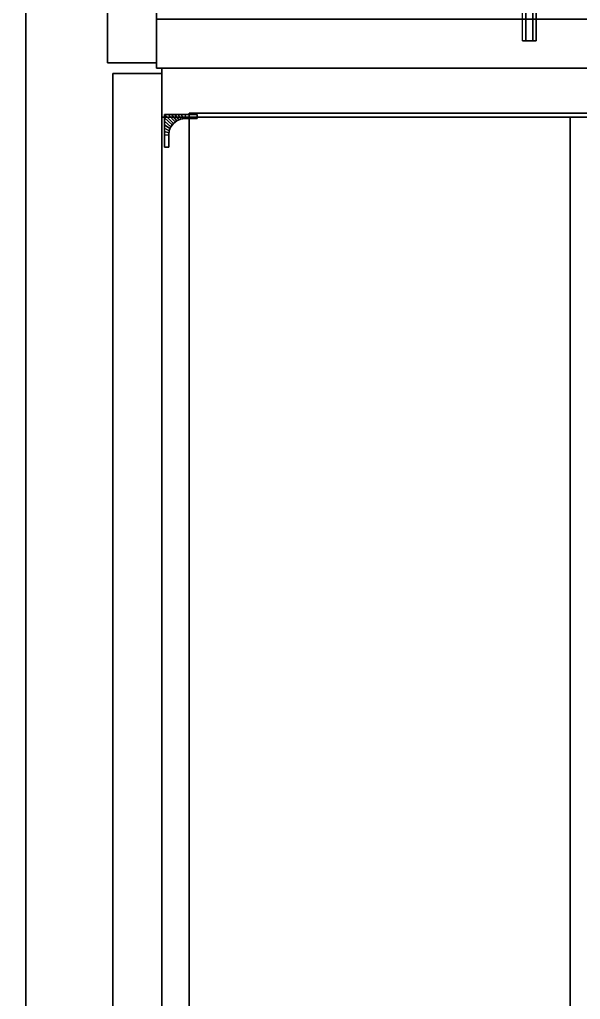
# Model space of a CAD drawing. Extents: x 0 to 4068, y -150 to 4325.
# Drawn here: x 1564.7 to 1770.7, y 2670.7 to 3030.3 of the extents above; entities that cross this region are included whole.
import ezdxf

# ---------------------------------------------------------------- set-up
doc = ezdxf.new("R2010")
doc.units = 0
for name, color, linetype in [('LAYER0', 7, 'CONTINUOUS'), ('LAYER422', 7, 'CONTINUOUS'), ('LAYER423', 253, 'CONTINUOUS'), ('LAYER424', 254, 'CONTINUOUS'), ('LAYER425', 254, 'CONTINUOUS'), ('LAYER426', 254, 'CONTINUOUS'), ('LAYER430', 7, 'CONTINUOUS'), ('LAYER431', 7, 'CONTINUOUS'), ('LAYER432', 7, 'CONTINUOUS'), ('LAYER436', 7, 'CONTINUOUS'), ('LAYER633', 7, 'CONTINUOUS'), ('LAYER650', 253, 'CONTINUOUS'), ('LAYER654', 254, 'CONTINUOUS'), ('LAYER821', 19, 'CONTINUOUS')]:
    doc.layers.add(name, color=color, linetype=linetype)

msp = doc.modelspace()

# ---------------------------------------------------------------- linework, layer by layer
at = {"layer": 'LAYER0', "invisible_edges": 1}
for points in [[(4068, 4325, -5), (0, -150, -5), (0, 4325, -5), (4068, 4325, -5)], [(0, -150, -5), (4068, 4325, -5), (4068, -150, -5), (0, -150, -5)], [(4068, -150), (0, 4325), (0, -150), (4068, -150)], [(0, 4325), (4068, -150), (4068, 4325), (0, 4325)]]:
    msp.add_3dface(points, dxfattribs=at)
at = {"layer": 'LAYER422', "invisible_edges": 1}
for points in [[(2153, 2250.5, 149), (1617, 2994.5, 149), (2153, 2994.5, 149), (2153, 2250.5, 149)], [(1617, 2994.5, 149), (2153, 2250.5, 149), (1617, 2250.5, 149), (1617, 2994.5, 149)], [(2153, 2994.5, 167), (1617, 2994.5, 149), (1617, 2994.5, 167), (2153, 2994.5, 167)], [(1617, 2994.5, 149), (2153, 2994.5, 167), (2153, 2994.5, 149), (1617, 2994.5, 149)], [(1617, 2250.5, 167), (1617, 2994.5, 149), (1617, 2250.5, 149), (1617, 2250.5, 167)], [(1617, 2994.5, 149), (1617, 2250.5, 167), (1617, 2994.5, 167), (1617, 2994.5, 149)], [(1617, 2250.5, 167), (2153, 2994.5, 167), (1617, 2994.5, 167), (1617, 2250.5, 167)], [(2153, 2994.5, 167), (1617, 2250.5, 167), (2153, 2250.5, 167), (2153, 2994.5, 167)]]:
    msp.add_3dface(points, dxfattribs=at)
at = {"layer": 'LAYER423', "invisible_edges": 1}
for points in [[(1599, 3010.5, 148), (1617, 2234.5, 148), (1599, 2234.5, 148), (1599, 3010.5, 148)], [(1617, 2234.5, 148), (1599, 3010.5, 148), (1617, 3010.5, 148), (1617, 2234.5, 148)], [(1617, 3010.5, 868), (1599, 2234.5, 868), (1617, 2234.5, 868), (1617, 3010.5, 868)], [(1599, 2234.5, 868), (1617, 3010.5, 868), (1599, 3010.5, 868), (1599, 2234.5, 868)], [(1599, 3010.5, 148), (1617, 3010.5, 868), (1617, 3010.5, 148), (1599, 3010.5, 148)], [(1617, 3010.5, 868), (1599, 3010.5, 148), (1599, 3010.5, 868), (1617, 3010.5, 868)], [(1599, 2234.5, 868), (1599, 3010.5, 148), (1599, 2234.5, 148), (1599, 2234.5, 868)], [(1599, 3010.5, 148), (1599, 2234.5, 868), (1599, 3010.5, 868), (1599, 3010.5, 148)], [(1617, 3010.5, 868), (1617, 2234.5, 148), (1617, 3010.5, 148), (1617, 3010.5, 868)], [(1617, 2234.5, 148), (1617, 3010.5, 868), (1617, 2234.5, 868), (1617, 2234.5, 148)]]:
    msp.add_3dface(points, dxfattribs=at)
at = {"layer": 'LAYER424'}
for points in [[(1618, 2983.5, 181), (1618, 2995.5, 181), (1618, 2995.5, 169), (1618, 2983.5, 169)], [(1618, 2995.5, 169), (1630, 2995.5, 169), (1630, 2995.5, 181), (1618, 2995.5, 181)], [(1625.5, 2994, 181), (1625.5, 2994, 169), (1630, 2994, 169), (1630, 2994, 181)], [(1630, 2994, 169), (1630, 2995.5, 169), (1630, 2995.5, 181), (1630, 2994, 181)], [(1619.5, 2983.5, 181), (1619.5, 2988, 181), (1619.5, 2988, 169), (1619.5, 2983.5, 169)], [(1619.5, 2983.5, 181), (1618, 2983.5, 181), (1618, 2983.5, 169), (1619.5, 2983.5, 169)], [(1619.5, 2983.5, 169), (1618, 2983.5, 169), (1618, 2983.5, 181), (1619.5, 2983.5, 181)]]:
    msp.add_3dface(points, dxfattribs=at)
at = {"layer": 'LAYER424', "invisible_edges": 1}
for points in [[(1625.5, 2994, 181), (1625.5, 2995.5, 181), (1630, 2995.5, 181), (1630, 2994, 181)], [(1625.5, 2994, 169), (1625.5, 2995.5, 169), (1630, 2995.5, 169), (1630, 2994, 169)], [(1619.5, 2988, 181), (1618, 2988, 181), (1618, 2983.5, 181), (1619.5, 2983.5, 181)], [(1619.5, 2988, 169), (1618, 2988, 169), (1618, 2983.5, 169), (1619.5, 2983.5, 169)]]:
    msp.add_3dface(points, dxfattribs=at)
at = {"layer": 'LAYER425'}
for points in [[(1618, 2983.5, 514), (1618, 2995.5, 514), (1618, 2995.5, 502), (1618, 2983.5, 502)], [(1618, 2995.5, 502), (1630, 2995.5, 502), (1630, 2995.5, 514), (1618, 2995.5, 514)], [(1625.5, 2994, 514), (1625.5, 2994, 502), (1630, 2994, 502), (1630, 2994, 514)], [(1630, 2994, 502), (1630, 2995.5, 502), (1630, 2995.5, 514), (1630, 2994, 514)], [(1619.5, 2983.5, 514), (1619.5, 2988, 514), (1619.5, 2988, 502), (1619.5, 2983.5, 502)], [(1619.5, 2983.5, 514), (1618, 2983.5, 514), (1618, 2983.5, 502), (1619.5, 2983.5, 502)], [(1619.5, 2983.5, 502), (1618, 2983.5, 502), (1618, 2983.5, 514), (1619.5, 2983.5, 514)]]:
    msp.add_3dface(points, dxfattribs=at)
at = {"layer": 'LAYER425', "invisible_edges": 1}
for points in [[(1625.5, 2994, 514), (1625.5, 2995.5, 514), (1630, 2995.5, 514), (1630, 2994, 514)], [(1625.5, 2994, 502), (1625.5, 2995.5, 502), (1630, 2995.5, 502), (1630, 2994, 502)], [(1619.5, 2988, 514), (1618, 2988, 514), (1618, 2983.5, 514), (1619.5, 2983.5, 514)], [(1619.5, 2988, 502), (1618, 2988, 502), (1618, 2983.5, 502), (1619.5, 2983.5, 502)]]:
    msp.add_3dface(points, dxfattribs=at)
at = {"layer": 'LAYER426'}
for points in [[(1618, 2983.5, 838), (1618, 2995.5, 838), (1618, 2995.5, 826), (1618, 2983.5, 826)], [(1618, 2995.5, 826), (1630, 2995.5, 826), (1630, 2995.5, 838), (1618, 2995.5, 838)], [(1625.5, 2994, 838), (1625.5, 2994, 826), (1630, 2994, 826), (1630, 2994, 838)], [(1630, 2994, 826), (1630, 2995.5, 826), (1630, 2995.5, 838), (1630, 2994, 838)], [(1619.5, 2983.5, 838), (1619.5, 2988, 838), (1619.5, 2988, 826), (1619.5, 2983.5, 826)], [(1619.5, 2983.5, 838), (1618, 2983.5, 838), (1618, 2983.5, 826), (1619.5, 2983.5, 826)], [(1619.5, 2983.5, 826), (1618, 2983.5, 826), (1618, 2983.5, 838), (1619.5, 2983.5, 838)]]:
    msp.add_3dface(points, dxfattribs=at)
at = {"layer": 'LAYER426', "invisible_edges": 1}
for points in [[(1625.5, 2994, 838), (1625.5, 2995.5, 838), (1630, 2995.5, 838), (1630, 2994, 838)], [(1625.5, 2994, 826), (1625.5, 2995.5, 826), (1630, 2995.5, 826), (1630, 2994, 826)], [(1619.5, 2988, 838), (1618, 2988, 838), (1618, 2983.5, 838), (1619.5, 2983.5, 838)], [(1619.5, 2988, 826), (1618, 2988, 826), (1618, 2983.5, 826), (1619.5, 2983.5, 826)]]:
    msp.add_3dface(points, dxfattribs=at)
at = {"layer": 'LAYER430', "invisible_edges": 1}
for points in [[(1767, 2994.5, 228), (1617, 2250.5, 228), (1767, 2250.5, 228), (1767, 2994.5, 228)], [(1617, 2250.5, 228), (1767, 2994.5, 228), (1617, 2994.5, 228), (1617, 2250.5, 228)], [(1617, 2994.5, 210), (1617, 2250.5, 228), (1617, 2994.5, 228), (1617, 2994.5, 210)], [(1617, 2250.5, 228), (1617, 2994.5, 210), (1617, 2250.5, 210), (1617, 2250.5, 228)], [(1767, 2994.5, 228), (1617, 2994.5, 210), (1617, 2994.5, 228), (1767, 2994.5, 228)], [(1617, 2994.5, 210), (1767, 2994.5, 228), (1767, 2994.5, 210), (1617, 2994.5, 210)], [(1617, 2994.5, 210), (1767, 2250.5, 210), (1617, 2250.5, 210), (1617, 2994.5, 210)], [(1767, 2250.5, 210), (1617, 2994.5, 210), (1767, 2994.5, 210), (1767, 2250.5, 210)], [(1767, 2250.5, 210), (1767, 2994.5, 228), (1767, 2250.5, 228), (1767, 2250.5, 210)], [(1767, 2994.5, 228), (1767, 2250.5, 210), (1767, 2994.5, 210), (1767, 2994.5, 228)]]:
    msp.add_3dface(points, dxfattribs=at)
at = {"layer": 'LAYER431', "invisible_edges": 1}
for points in [[(1767, 2994.5, 210), (1617, 2250.5, 210), (1767, 2250.5, 210), (1767, 2994.5, 210)], [(1617, 2250.5, 210), (1767, 2994.5, 210), (1617, 2994.5, 210), (1617, 2250.5, 210)], [(1617, 2994.5, 192), (1617, 2250.5, 210), (1617, 2994.5, 210), (1617, 2994.5, 192)], [(1617, 2250.5, 210), (1617, 2994.5, 192), (1617, 2250.5, 192), (1617, 2250.5, 210)], [(1767, 2994.5, 210), (1617, 2994.5, 192), (1617, 2994.5, 210), (1767, 2994.5, 210)], [(1617, 2994.5, 192), (1767, 2994.5, 210), (1767, 2994.5, 192), (1617, 2994.5, 192)], [(1617, 2994.5, 192), (1767, 2250.5, 192), (1617, 2250.5, 192), (1617, 2994.5, 192)], [(1767, 2250.5, 192), (1617, 2994.5, 192), (1767, 2994.5, 192), (1767, 2250.5, 192)], [(1767, 2250.5, 192), (1767, 2994.5, 210), (1767, 2250.5, 210), (1767, 2250.5, 192)], [(1767, 2994.5, 210), (1767, 2250.5, 192), (1767, 2994.5, 192), (1767, 2994.5, 210)]]:
    msp.add_3dface(points, dxfattribs=at)
at = {"layer": 'LAYER432', "invisible_edges": 1}
for points in [[(1767, 2994.5, 246), (1617, 2250.5, 246), (1767, 2250.5, 246), (1767, 2994.5, 246)], [(1617, 2250.5, 246), (1767, 2994.5, 246), (1617, 2994.5, 246), (1617, 2250.5, 246)], [(1617, 2994.5, 228), (1617, 2250.5, 246), (1617, 2994.5, 246), (1617, 2994.5, 228)], [(1617, 2250.5, 246), (1617, 2994.5, 228), (1617, 2250.5, 228), (1617, 2250.5, 246)], [(1767, 2994.5, 246), (1617, 2994.5, 228), (1617, 2994.5, 246), (1767, 2994.5, 246)], [(1617, 2994.5, 228), (1767, 2994.5, 246), (1767, 2994.5, 228), (1617, 2994.5, 228)], [(1617, 2994.5, 228), (1767, 2250.5, 228), (1617, 2250.5, 228), (1617, 2994.5, 228)], [(1767, 2250.5, 228), (1617, 2994.5, 228), (1767, 2994.5, 228), (1767, 2250.5, 228)], [(1767, 2250.5, 228), (1767, 2994.5, 246), (1767, 2250.5, 246), (1767, 2250.5, 228)], [(1767, 2994.5, 246), (1767, 2250.5, 228), (1767, 2994.5, 228), (1767, 2994.5, 246)]]:
    msp.add_3dface(points, dxfattribs=at)
at = {"layer": 'LAYER436', "invisible_edges": 1}
for points in [[(2153, 3012.5, 148), (1617, 2994.5, 148), (1617, 3012.5, 148), (2153, 3012.5, 148)], [(1617, 2994.5, 148), (2153, 3012.5, 148), (2153, 2994.5, 148), (1617, 2994.5, 148)], [(1617, 3012.5, 868), (1617, 2994.5, 148), (1617, 2994.5, 868), (1617, 3012.5, 868)], [(1617, 2994.5, 148), (1617, 3012.5, 868), (1617, 3012.5, 148), (1617, 2994.5, 148)], [(2153, 2994.5, 868), (1617, 3012.5, 868), (1617, 2994.5, 868), (2153, 2994.5, 868)], [(1617, 3012.5, 868), (2153, 2994.5, 868), (2153, 3012.5, 868), (1617, 3012.5, 868)], [(1617, 3012.5, 868), (2153, 3012.5, 148), (1617, 3012.5, 148), (1617, 3012.5, 868)], [(2153, 3012.5, 148), (1617, 3012.5, 868), (2153, 3012.5, 868), (2153, 3012.5, 148)], [(2153, 2994.5, 868), (1617, 2994.5, 148), (2153, 2994.5, 148), (2153, 2994.5, 868)], [(1617, 2994.5, 148), (2153, 2994.5, 868), (1617, 2994.5, 868), (1617, 2994.5, 148)]]:
    msp.add_3dface(points, dxfattribs=at)
at = {"layer": 'LAYER633', "invisible_edges": 1}
for points in [[(2133, 3030.5, 148), (1615, 3012.5, 148), (1615, 3030.5, 148), (2133, 3030.5, 148)], [(1615, 3012.5, 148), (2133, 3030.5, 148), (2133, 3012.5, 148), (1615, 3012.5, 148)], [(1615, 3012.5, 148), (1615, 3030.5, 868), (1615, 3030.5, 148), (1615, 3012.5, 148)], [(1615, 3030.5, 868), (1615, 3012.5, 148), (1615, 3012.5, 868), (1615, 3030.5, 868)], [(2133, 3012.5, 868), (1615, 3030.5, 868), (1615, 3012.5, 868), (2133, 3012.5, 868)], [(1615, 3030.5, 868), (2133, 3012.5, 868), (2133, 3030.5, 868), (1615, 3030.5, 868)], [(1615, 3012.5, 148), (2133, 3012.5, 868), (1615, 3012.5, 868), (1615, 3012.5, 148)], [(2133, 3012.5, 868), (1615, 3012.5, 148), (2133, 3012.5, 148), (2133, 3012.5, 868)]]:
    msp.add_3dface(points, dxfattribs=at)
at = {"layer": 'LAYER650', "invisible_edges": 1}
for points in [[(1615, 3014.5, 151), (1597, 3453, 151), (1615, 3453, 151), (1615, 3014.5, 151)], [(1597, 3453, 151), (1615, 3014.5, 151), (1597, 3014.5, 151), (1597, 3453, 151)], [(1597, 3014.5, 865), (1615, 3453, 865), (1597, 3453, 865), (1597, 3014.5, 865)], [(1615, 3453, 865), (1597, 3014.5, 865), (1615, 3014.5, 865), (1615, 3453, 865)], [(1597, 3453, 151), (1597, 3014.5, 865), (1597, 3453, 865), (1597, 3453, 151)], [(1597, 3014.5, 865), (1597, 3453, 151), (1597, 3014.5, 151), (1597, 3014.5, 865)], [(1615, 3014.5, 151), (1615, 3453, 865), (1615, 3014.5, 865), (1615, 3014.5, 151)], [(1615, 3453, 865), (1615, 3014.5, 151), (1615, 3453, 151), (1615, 3453, 865)], [(1597, 3014.5, 865), (1615, 3014.5, 151), (1615, 3014.5, 865), (1597, 3014.5, 865)], [(1615, 3014.5, 151), (1597, 3014.5, 865), (1597, 3014.5, 151), (1615, 3014.5, 151)]]:
    msp.add_3dface(points, dxfattribs=at)
at = {"layer": 'LAYER654'}
for points in [[(1749.5, 3022.5, 496.5), (1754.5, 3022.5, 496.5), (1753.25, 3022.5, 498.665), (1750.75, 3022.5, 498.665)], [(1749.5, 3022.5, 496.5), (1750.75, 3022.5, 494.3349), (1753.25, 3022.5, 494.3349), (1754.5, 3022.5, 496.5)]]:
    msp.add_3dface(points, dxfattribs=at)
at = {"layer": 'LAYER821'}
for points, invisible_edges in [([(1581.76, 3743.63, 868), (2153, 4175, 868), (1627.02, 2996, 868), (1581.76, 3743.63, 868)], 7), ([(1627.02, 2996, 868), (2153, 4175, 868), (2068, 2996, 868), (1627.02, 2996, 868)], 3), ([(1627.02, 2249, 868), (1580.58, 3727.53, 868), (1581.76, 3743.63, 868), (1627.02, 2249, 868)], 5), ([(1627.02, 2249, 868), (1581.76, 3743.63, 868), (1627.02, 2996, 868), (1627.02, 2249, 868)], 3), ([(1627.02, 2249, 868), (1577.27, 3711.95, 868), (1580.58, 3727.53, 868), (1627.02, 2249, 868)], 5), ([(1627.02, 2249, 868), (1571.59, 3697.17, 868), (1577.27, 3711.95, 868), (1627.02, 2249, 868)], 5), ([(1567, 1439, 868), (1571.59, 3697.17, 868), (1627.02, 2249, 868), (1567, 1439, 868)], 7), ([(1567, 3533, 868), (1571.59, 3697.17, 868), (1567, 1439, 868), (1567, 3533, 868)], 3), ([(2133, 3572, 922), (1567, 3533, 922), (1627.02, 2996, 922), (2133, 3572, 922)], 7), ([(2133, 3572, 922), (1627.02, 2996, 922), (2068, 2996, 922), (2133, 3572, 922)], 5), ([(1567, 3533, 922), (1567, 1439, 868), (1567, 1439, 922), (1567, 3533, 922)], 1), ([(1567, 1439, 868), (1567, 3533, 922), (1567, 3533, 868), (1567, 1439, 868)], 1), ([(1627.02, 2996, 922), (1567, 3533, 922), (1627.02, 2249, 922), (1627.02, 2996, 922)], 3), ([(1567, 1439, 922), (1627.02, 2249, 922), (1567, 3533, 922), (1567, 1439, 922)], 3)]:
    msp.add_3dface(points, dxfattribs=dict(at, invisible_edges=invisible_edges))

# ---------------------------------------------------------------- meshes
at = {"layer": 'LAYER424'}
mesh = msp.add_polymesh((2, 7), dxfattribs=at)
for k, corner in enumerate([(1625.5, 2994, 181), (1624.717, 2993.949, 181), (1623.947, 2993.796, 181), (1623.204, 2993.543, 181), (1622.5, 2993.196, 181), (1621.847, 2992.76, 181), (1621.257, 2992.243, 181), (1625.5, 2995.5, 181), (1624.25, 2995.5, 181), (1623, 2995.5, 181), (1621.75, 2995.5, 181), (1620.5, 2995.5, 181), (1619.25, 2995.5, 181), (1618, 2995.5, 181)]):
    mesh.set_mesh_vertex(divmod(k, 7), corner)
mesh = msp.add_polymesh((2, 7), dxfattribs=at)
for k, corner in enumerate([(1619.5, 2988, 181), (1619.551, 2988.783, 181), (1619.704, 2989.553, 181), (1619.957, 2990.296, 181), (1620.304, 2991, 181), (1620.74, 2991.653, 181), (1621.257, 2992.243, 181), (1618, 2988, 181), (1618, 2989.25, 181), (1618, 2990.5, 181), (1618, 2991.75, 181), (1618, 2993, 181), (1618, 2994.25, 181), (1618, 2995.5, 181)]):
    mesh.set_mesh_vertex(divmod(k, 7), corner)
mesh = msp.add_polymesh((2, 7), dxfattribs=at)
for k, corner in enumerate([(1619.5, 2988, 169), (1619.551, 2988.783, 169), (1619.704, 2989.553, 169), (1619.957, 2990.296, 169), (1620.304, 2991, 169), (1620.74, 2991.653, 169), (1621.257, 2992.243, 169), (1618, 2988, 169), (1618, 2989.25, 169), (1618, 2990.5, 169), (1618, 2991.75, 169), (1618, 2993, 169), (1618, 2994.25, 169), (1618, 2995.5, 169)]):
    mesh.set_mesh_vertex(divmod(k, 7), corner)
mesh = msp.add_polymesh((2, 7), dxfattribs=at)
for k, corner in enumerate([(1625.5, 2994, 169), (1624.717, 2993.949, 169), (1623.947, 2993.796, 169), (1623.204, 2993.543, 169), (1622.5, 2993.196, 169), (1621.847, 2992.76, 169), (1621.257, 2992.243, 169), (1625.5, 2995.5, 169), (1624.25, 2995.5, 169), (1623, 2995.5, 169), (1621.75, 2995.5, 169), (1620.5, 2995.5, 169), (1619.25, 2995.5, 169), (1618, 2995.5, 169)]):
    mesh.set_mesh_vertex(divmod(k, 7), corner)
mesh = msp.add_polymesh((2, 7), dxfattribs=at)
for k, corner in enumerate([(1625.5, 2994, 181), (1623.947, 2993.796, 181), (1622.5, 2993.196, 181), (1621.257, 2992.243, 181), (1620.304, 2991, 181), (1619.704, 2989.553, 181), (1619.5, 2988, 181), (1625.5, 2994, 169), (1623.947, 2993.796, 169), (1622.5, 2993.196, 169), (1621.257, 2992.243, 169), (1620.304, 2991, 169), (1619.704, 2989.553, 169), (1619.5, 2988, 169)]):
    mesh.set_mesh_vertex(divmod(k, 7), corner)
at = {"layer": 'LAYER425'}
mesh = msp.add_polymesh((2, 7), dxfattribs=at)
for k, corner in enumerate([(1625.5, 2994, 514), (1624.717, 2993.949, 514), (1623.947, 2993.796, 514), (1623.204, 2993.543, 514), (1622.5, 2993.196, 514), (1621.847, 2992.76, 514), (1621.257, 2992.243, 514), (1625.5, 2995.5, 514), (1624.25, 2995.5, 514), (1623, 2995.5, 514), (1621.75, 2995.5, 514), (1620.5, 2995.5, 514), (1619.25, 2995.5, 514), (1618, 2995.5, 514)]):
    mesh.set_mesh_vertex(divmod(k, 7), corner)
mesh = msp.add_polymesh((2, 7), dxfattribs=at)
for k, corner in enumerate([(1619.5, 2988, 514), (1619.551, 2988.783, 514), (1619.704, 2989.553, 514), (1619.957, 2990.296, 514), (1620.304, 2991, 514), (1620.74, 2991.653, 514), (1621.257, 2992.243, 514), (1618, 2988, 514), (1618, 2989.25, 514), (1618, 2990.5, 514), (1618, 2991.75, 514), (1618, 2993, 514), (1618, 2994.25, 514), (1618, 2995.5, 514)]):
    mesh.set_mesh_vertex(divmod(k, 7), corner)
mesh = msp.add_polymesh((2, 7), dxfattribs=at)
for k, corner in enumerate([(1619.5, 2988, 502), (1619.551, 2988.783, 502), (1619.704, 2989.553, 502), (1619.957, 2990.296, 502), (1620.304, 2991, 502), (1620.74, 2991.653, 502), (1621.257, 2992.243, 502), (1618, 2988, 502), (1618, 2989.25, 502), (1618, 2990.5, 502), (1618, 2991.75, 502), (1618, 2993, 502), (1618, 2994.25, 502), (1618, 2995.5, 502)]):
    mesh.set_mesh_vertex(divmod(k, 7), corner)
mesh = msp.add_polymesh((2, 7), dxfattribs=at)
for k, corner in enumerate([(1625.5, 2994, 502), (1624.717, 2993.949, 502), (1623.947, 2993.796, 502), (1623.204, 2993.543, 502), (1622.5, 2993.196, 502), (1621.847, 2992.76, 502), (1621.257, 2992.243, 502), (1625.5, 2995.5, 502), (1624.25, 2995.5, 502), (1623, 2995.5, 502), (1621.75, 2995.5, 502), (1620.5, 2995.5, 502), (1619.25, 2995.5, 502), (1618, 2995.5, 502)]):
    mesh.set_mesh_vertex(divmod(k, 7), corner)
mesh = msp.add_polymesh((2, 7), dxfattribs=at)
for k, corner in enumerate([(1625.5, 2994, 514), (1623.947, 2993.796, 514), (1622.5, 2993.196, 514), (1621.257, 2992.243, 514), (1620.304, 2991, 514), (1619.704, 2989.553, 514), (1619.5, 2988, 514), (1625.5, 2994, 502), (1623.947, 2993.796, 502), (1622.5, 2993.196, 502), (1621.257, 2992.243, 502), (1620.304, 2991, 502), (1619.704, 2989.553, 502), (1619.5, 2988, 502)]):
    mesh.set_mesh_vertex(divmod(k, 7), corner)
at = {"layer": 'LAYER426'}
mesh = msp.add_polymesh((2, 7), dxfattribs=at)
for k, corner in enumerate([(1625.5, 2994, 838), (1624.717, 2993.949, 838), (1623.947, 2993.796, 838), (1623.204, 2993.543, 838), (1622.5, 2993.196, 838), (1621.847, 2992.76, 838), (1621.257, 2992.243, 838), (1625.5, 2995.5, 838), (1624.25, 2995.5, 838), (1623, 2995.5, 838), (1621.75, 2995.5, 838), (1620.5, 2995.5, 838), (1619.25, 2995.5, 838), (1618, 2995.5, 838)]):
    mesh.set_mesh_vertex(divmod(k, 7), corner)
mesh = msp.add_polymesh((2, 7), dxfattribs=at)
for k, corner in enumerate([(1619.5, 2988, 838), (1619.551, 2988.783, 838), (1619.704, 2989.553, 838), (1619.957, 2990.296, 838), (1620.304, 2991, 838), (1620.74, 2991.653, 838), (1621.257, 2992.243, 838), (1618, 2988, 838), (1618, 2989.25, 838), (1618, 2990.5, 838), (1618, 2991.75, 838), (1618, 2993, 838), (1618, 2994.25, 838), (1618, 2995.5, 838)]):
    mesh.set_mesh_vertex(divmod(k, 7), corner)
mesh = msp.add_polymesh((2, 7), dxfattribs=at)
for k, corner in enumerate([(1619.5, 2988, 826), (1619.551, 2988.783, 826), (1619.704, 2989.553, 826), (1619.957, 2990.296, 826), (1620.304, 2991, 826), (1620.74, 2991.653, 826), (1621.257, 2992.243, 826), (1618, 2988, 826), (1618, 2989.25, 826), (1618, 2990.5, 826), (1618, 2991.75, 826), (1618, 2993, 826), (1618, 2994.25, 826), (1618, 2995.5, 826)]):
    mesh.set_mesh_vertex(divmod(k, 7), corner)
mesh = msp.add_polymesh((2, 7), dxfattribs=at)
for k, corner in enumerate([(1625.5, 2994, 826), (1624.717, 2993.949, 826), (1623.947, 2993.796, 826), (1623.204, 2993.543, 826), (1622.5, 2993.196, 826), (1621.847, 2992.76, 826), (1621.257, 2992.243, 826), (1625.5, 2995.5, 826), (1624.25, 2995.5, 826), (1623, 2995.5, 826), (1621.75, 2995.5, 826), (1620.5, 2995.5, 826), (1619.25, 2995.5, 826), (1618, 2995.5, 826)]):
    mesh.set_mesh_vertex(divmod(k, 7), corner)
mesh = msp.add_polymesh((2, 7), dxfattribs=at)
for k, corner in enumerate([(1625.5, 2994, 838), (1623.947, 2993.796, 838), (1622.5, 2993.196, 838), (1621.257, 2992.243, 838), (1620.304, 2991, 838), (1619.704, 2989.553, 838), (1619.5, 2988, 838), (1625.5, 2994, 826), (1623.947, 2993.796, 826), (1622.5, 2993.196, 826), (1621.257, 2992.243, 826), (1620.304, 2991, 826), (1619.704, 2989.553, 826), (1619.5, 2988, 826)]):
    mesh.set_mesh_vertex(divmod(k, 7), corner)
at = {"layer": 'LAYER654'}
mesh = msp.add_polymesh((2, 6), dxfattribs=dict(at, n_close=True))
for k, corner in enumerate([(1749.5, 3038.5, 496.5), (1750.75, 3038.5, 498.665), (1753.25, 3038.5, 498.665), (1754.5, 3038.5, 496.5), (1753.25, 3038.5, 494.3349), (1750.75, 3038.5, 494.3349), (1749.5, 3022.5, 496.5), (1750.75, 3022.5, 498.665), (1753.25, 3022.5, 498.665), (1754.5, 3022.5, 496.5), (1753.25, 3022.5, 494.3349), (1750.75, 3022.5, 494.3349)]):
    mesh.set_mesh_vertex(divmod(k, 6), corner)

doc.saveas('drawing.dxf')
